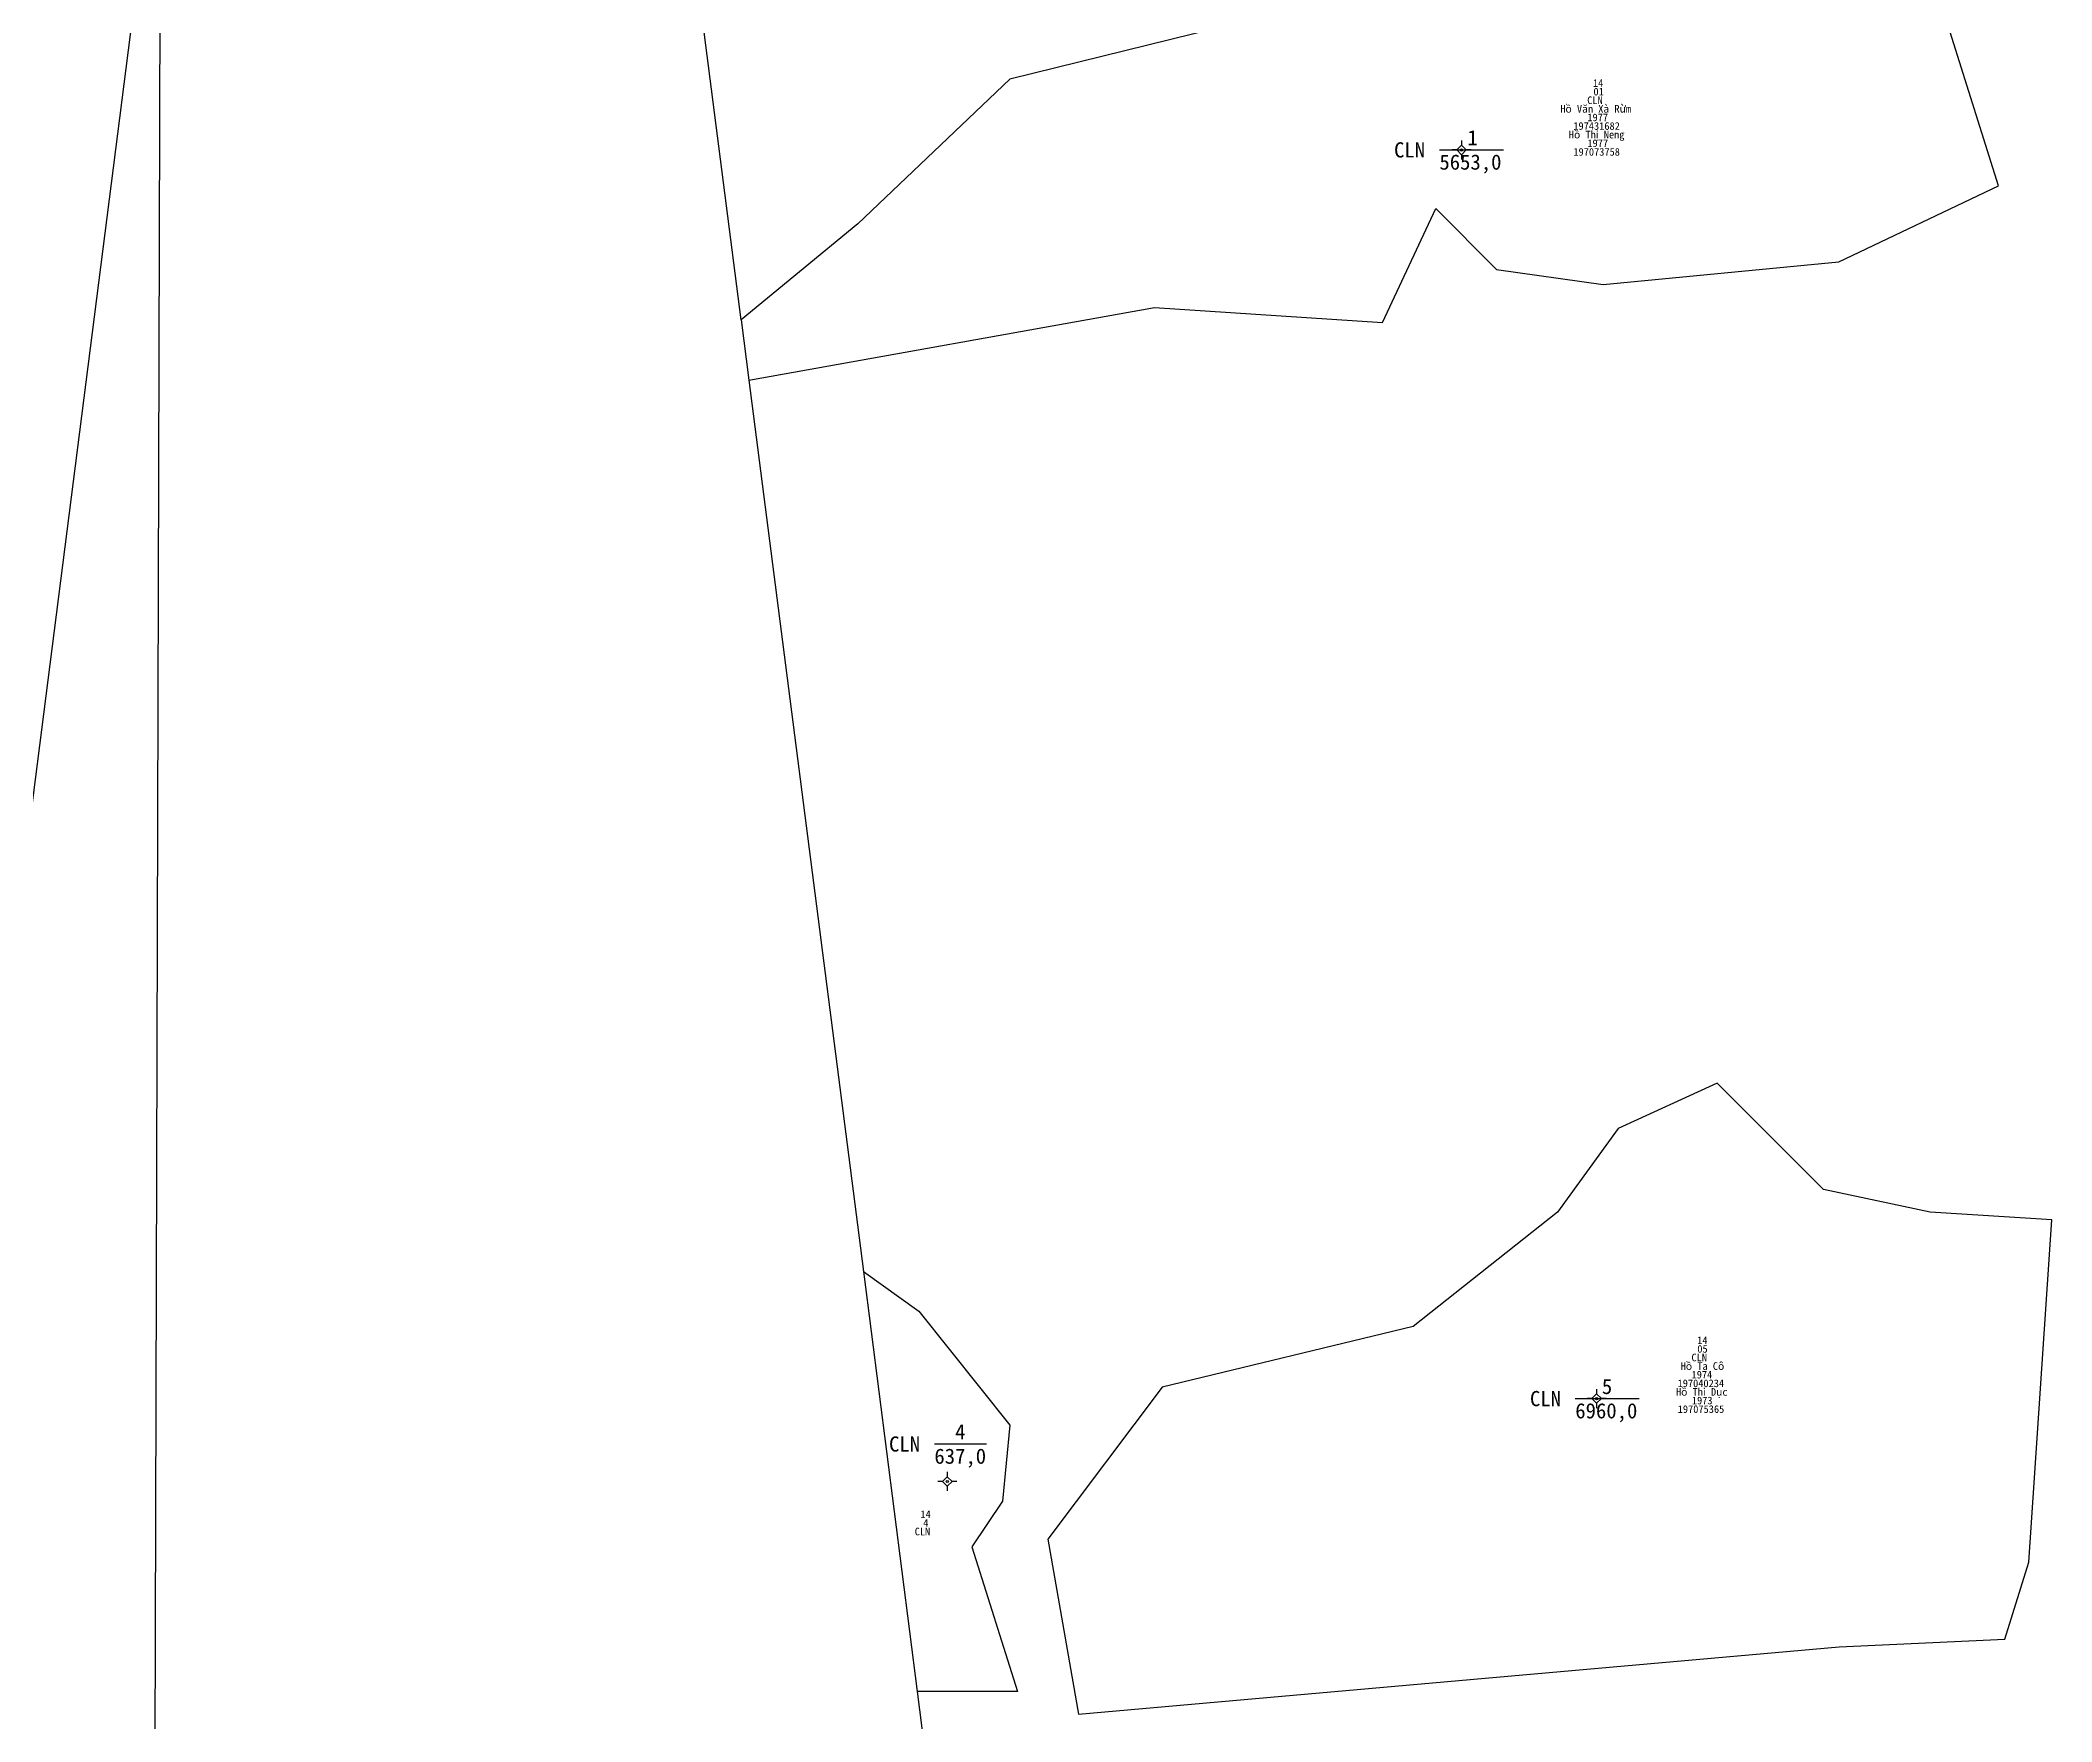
# Model space of a CAD drawing. Extents: x 552725 to 554329, y 1840125 to 1841713.
# Drawn here: x 553337.5 to 553602, y 1840981 to 1841202.1 of the extents above; entities that cross this region are included whole.
import ezdxf

# ---------------------------------------------------------------- set-up
doc = ezdxf.new("R2010")
doc.units = 0
for name, color, linetype in [('Level 10', 7, 'Continuous'), ('Level 11', 7, 'Continuous'), ('Level 13', 7, 'Continuous'), ('Level 17', 7, 'Continuous'), ('Level 2', 7, 'Continuous'), ('Level 4', 7, 'Continuous')]:
    doc.layers.add(name, color=color, linetype=linetype)

msp = doc.modelspace()

# ---------------------------------------------------------------- linework, layer by layer
at = {"layer": 'Level 10'}
for p, q in [((553429.65, 1841165.39), (553430.67, 1841157.45)), ((553430.67, 1841157.45), (553445.72, 1841040.2)), ((553445.72, 1841040.2), (553452.8, 1840985)), ((553452.8, 1840985), (553454.06, 1840975.21))]:
    msp.add_line(p, q, dxfattribs=at)
for points in [[(553429.65, 1841165.39), (553415.86, 1841272.78), (553396.22, 1841407.07), (553339.79, 1841396.49), (553353.36, 1841267.7), (553351.79, 1840718.37), (553398.64, 1840584.78), (553471.57, 1840460.16), (553528.5, 1840432.52)], [(553301.31, 1841027.76), (553326, 1841020), (553351, 1841216), (553324.4, 1841216.78)], [(553430.67, 1841157.45), (553484, 1841167), (553514, 1841165), (553521, 1841180), (553529, 1841172), (553543, 1841170), (553574, 1841173), (553595, 1841183), (553584, 1841218), (553519.62, 1841210.5), (553465, 1841197), (553445, 1841178), (553429.65, 1841165.39)], [(553602, 1841047), (553586, 1841048), (553572, 1841051), (553558, 1841065), (553545, 1841059), (553537, 1841048), (553518, 1841033), (553485, 1841025), (553470, 1841005), (553474, 1840982), (553574.05, 1840990.84), (553595.84, 1840991.86), (553599, 1841002), (553602, 1841047)], [(553445.72, 1841040.2), (553453, 1841035), (553465, 1841020), (553464, 1841010), (553460, 1841004), (553466, 1840985), (553452.8, 1840985)]]:
    msp.add_lwpolyline(points, dxfattribs=at)
at = {"layer": 'Level 11'}
for p, q in [((553523.76, 1841187.72), (553523.13, 1841187.72)), ((553524.38, 1841188.34), (553523.76, 1841187.72)), ((553523.76, 1841187.72), (553524.38, 1841187.09)), ((553524.38, 1841188.97), (553524.38, 1841188.34)), ((553525.01, 1841187.72), (553524.38, 1841188.34)), ((553524.38, 1841187.09), (553525.01, 1841187.72)), ((553524.38, 1841187.09), (553524.38, 1841186.47)), ((553525.63, 1841187.72), (553525.01, 1841187.72)), ((553541.53, 1841023.5), (553540.9, 1841023.5)), ((553542.15, 1841024.12), (553541.53, 1841023.5)), ((553541.53, 1841023.5), (553542.15, 1841022.88)), ((553542.15, 1841024.75), (553542.15, 1841024.12)), ((553542.78, 1841023.5), (553542.15, 1841024.12)), ((553542.15, 1841022.88), (553542.78, 1841023.5)), ((553542.15, 1841022.88), (553542.15, 1841022.25)), ((553543.4, 1841023.5), (553542.78, 1841023.5)), ((553456.14, 1841012.6), (553455.51, 1841012.6)), ((553456.76, 1841013.23), (553456.14, 1841012.6)), ((553456.14, 1841012.6), (553456.76, 1841011.98)), ((553456.76, 1841013.85), (553456.76, 1841013.23)), ((553457.39, 1841012.6), (553456.76, 1841013.23)), ((553456.76, 1841011.98), (553457.39, 1841012.6)), ((553458.01, 1841012.6), (553457.39, 1841012.6)), ((553456.76, 1841011.98), (553456.76, 1841011.35))]:
    msp.add_line(p, q, dxfattribs=at)
for centre in [(553524.38, 1841187.72), (553542.15, 1841023.5), (553456.76, 1841012.6)]:
    msp.add_circle(centre, 0.15, dxfattribs=at)
at = {"layer": 'Level 13'}
for p, q in [((553521.47, 1841187.72), (553529.88, 1841187.72)), ((553539.34, 1841023.5), (553547.75, 1841023.5)), ((553455.06, 1841017.53), (553461.91, 1841017.53))]:
    msp.add_line(p, q, dxfattribs=at)

# ---------------------------------------------------------------- texts
for s, p in [('1', (553525.16, 1841188.32)), ('5', (553542.83, 1841024.1)), ('4', (553457.78, 1841018.13))]:
    msp.add_text(s, height=2, dxfattribs=at).set_placement(p)
at = {"layer": 'Level 17'}
for s, p in [('CLN', (553540.91, 1841193.75)), ('14', (553541.66, 1841196.01)), ('01', (553541.73, 1841194.88)), ('Hồ Văn Xà Rừm', (553537.37, 1841192.62)), ('1977', (553540.93, 1841191.49)), ('Hồ Thị Neng', (553538.49, 1841189.23)), ('197431682', (553539.08, 1841190.36)), ('197073758', (553539.09, 1841186.96)), ('1977', (553540.93, 1841188.09)), ('14', (553555.37, 1841030.67)), ('05', (553555.39, 1841029.54)), ('Hồ Ta Cô', (553553.2, 1841027.28)), ('CLN', (553554.62, 1841028.41)), ('197040234', (553552.79, 1841025.01)), ('1974', (553554.63, 1841026.15)), ('Hồ Thị Dục', (553552.58, 1841023.88)), ('197075365', (553552.81, 1841021.62)), ('1973', (553554.67, 1841022.75)), ('14', (553453.22, 1841007.79)), ('4', (553453.59, 1841006.65)), ('CLN', (553452.47, 1841005.52))]:
    msp.add_text(s, height=1, dxfattribs=at).set_placement(p)
at = {"layer": 'Level 2'}
for p in [(553515.51, 1841186.72), (553533.38, 1841022.5), (553449.1, 1841016.53)]:
    msp.add_text('CLN', height=2, dxfattribs=at).set_placement(p)
at = {"layer": 'Level 4'}
for s, p in [('5653,0', (553521.47, 1841185.12)), ('6960,0', (553539.34, 1841020.9)), ('637,0', (553455.06, 1841014.93))]:
    msp.add_text(s, height=2, dxfattribs=at).set_placement(p)

doc.saveas('drawing.dxf')
